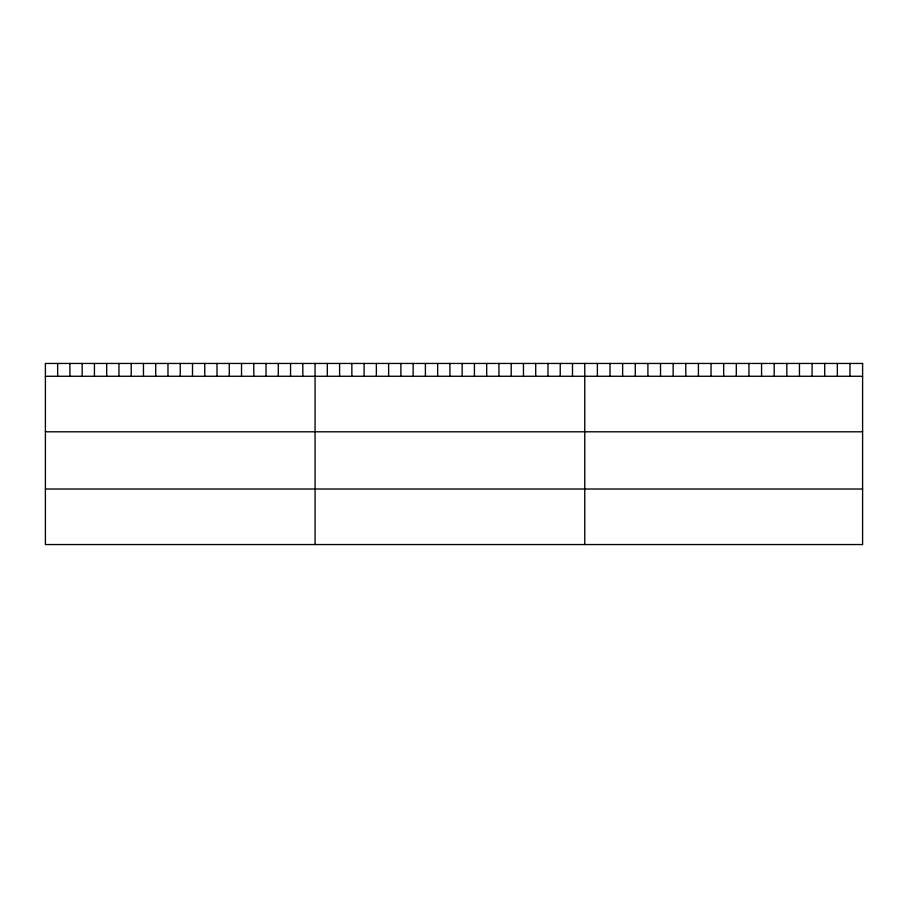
<?xml version="1.0" encoding="UTF-8"?>
<svg xmlns="http://www.w3.org/2000/svg" width="908" height="908" viewBox="0 0 908 908"><rect width="100%" height="100%" fill="white"/><g stroke="black" fill="none" stroke-linecap="round" stroke-linejoin="round"><path stroke-width="1.36" d="M45.4 376.264L862.6 376.264M45.4 431.799L862.6 431.799M45.4 489.015L862.6 489.015M849.967 363.45L849.967 376.264M837.346 363.45L837.346 376.264M824.714 363.45L824.714 376.264M812.081 363.45L812.081 376.264M799.449 363.45L799.449 376.264M786.827 363.45L786.827 376.264M774.195 363.45L774.195 376.264M761.562 363.45L761.562 376.264M748.93 363.45L748.93 376.264M736.309 363.45L736.309 376.264M723.676 363.45L723.676 376.264M711.043 363.45L711.043 376.264M698.422 363.45L698.422 376.264M685.79 363.45L685.79 376.264M673.157 363.45L673.157 376.264M660.525 363.45L660.525 376.264M647.903 363.45L647.903 376.264M635.271 363.45L635.271 376.264M622.638 363.45L622.638 376.264M610.006 363.45L610.006 376.264M597.385 363.45L597.385 376.264M584.752 363.45L584.752 544.55M572.494 363.45L572.494 376.264M560.236 363.45L560.236 376.264M547.978 363.45L547.978 376.264M535.72 363.45L535.72 376.264M523.462 363.45L523.462 376.264M511.204 363.45L511.204 376.264M498.946 363.45L498.946 376.264M486.688 363.45L486.688 376.264M474.43 363.45L474.43 376.264M462.172 363.45L462.172 376.264M449.914 363.45L449.914 376.264M437.656 363.45L437.656 376.264M425.398 363.45L425.398 376.264M413.14 363.45L413.14 376.264M400.882 363.45L400.882 376.264M388.624 363.45L388.624 376.264M376.366 363.45L376.366 376.264M364.108 363.45L364.108 376.264M351.85 363.45L351.85 376.264M339.592 363.45L339.592 376.264M327.334 363.45L327.334 376.264M315.076 363.45L315.076 544.55M302.818 363.45L302.818 376.264M290.56 363.45L290.56 376.264M278.302 363.45L278.302 376.264M266.044 363.45L266.044 376.264M253.786 363.45L253.786 376.264M241.528 363.45L241.528 376.264M229.27 363.45L229.27 376.264M217.012 363.45L217.012 376.264M204.754 363.45L204.754 376.264M192.496 363.45L192.496 376.264M180.238 363.45L180.238 376.264M167.98 363.45L167.98 376.264M155.722 363.45L155.722 376.264M143.464 363.45L143.464 376.264M131.206 363.45L131.206 376.264M118.948 363.45L118.948 376.264M106.69 363.45L106.69 376.264M94.432 363.45L94.432 376.264M82.174 363.45L82.174 376.264M69.916 363.45L69.916 376.264M57.658 363.45L57.658 376.264M862.6 363.45L45.4 363.45L45.4 544.55L862.6 544.55L862.6 363.45"/></g></svg>
